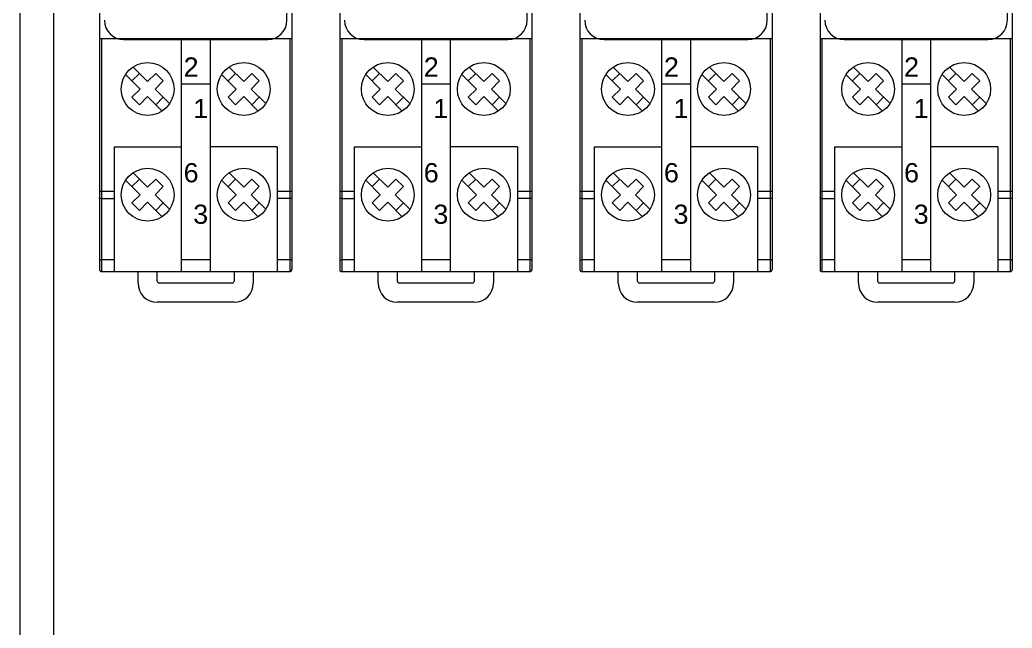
# Model space of a CAD drawing. Header units: millimetres. Extents: x 4137 to 6698, y 1400 to 3585.
# Drawn here: x 5874.9 to 5978.2, y 2944.7 to 3008 of the extents above; entities that cross this region are included whole.
import ezdxf

# ---------------------------------------------------------------- set-up
doc = ezdxf.new("R2010")
doc.units = ezdxf.units.MM
doc.layers.add('000-PI-ORMAR', color=2, linetype='Continuous')
doc.layers.add('002-PI-Kabelska kanalica', color=150, linetype='Continuous')
doc.layers.add('000-SI-Oprema', color=30, linetype='Continuous', lineweight=0)
doc.styles.get("Standard").update_dxf_attribs({"font": 'arial.ttf'})

msp = doc.modelspace()

# ---------------------------------------------------------------- linework, layer by layer
at = {"layer": '000-PI-ORMAR', "color": 0, "linetype": 'ByBlock', "lineweight": 0}
msp.add_line((5874.95, 3405.78), (5874.95, 1515.78), dxfattribs=at)
at = {"layer": '000-SI-Oprema', "color": 0, "linetype": 'ByBlock', "lineweight": 0}
for p, q in [((5902.75, 3007.92), (5902.75, 3049.52)), ((5902.75, 3007.92), (5902.75, 3049.52)), ((5927.75, 3007.92), (5927.75, 3049.52)), ((5927.75, 3007.92), (5927.75, 3049.52)), ((5952.75, 3007.92), (5952.75, 3049.52)), ((5952.75, 3007.92), (5952.75, 3049.52)), ((5977.75, 3007.92), (5977.75, 3049.52)), ((5977.75, 3007.92), (5977.75, 3049.52)), ((5883.25, 3024.77), (5883.25, 2981.97)), ((5908.25, 3024.77), (5908.25, 2981.97)), ((5933.25, 3024.77), (5933.25, 2981.97)), ((5958.25, 3024.77), (5958.25, 2981.97)), ((5903.25, 3018.77), (5903.25, 2981.97)), ((5928.25, 3018.77), (5928.25, 2981.97)), ((5953.25, 3018.77), (5953.25, 2981.97)), ((5978.25, 3018.77), (5978.25, 2981.97)), ((5883.25, 3006.02), (5903.25, 3006.02)), ((5883.45, 3006.02), (5883.45, 2981.77)), ((5885.75, 3005.92), (5900.75, 3005.92)), ((5885.75, 3005.92), (5900.75, 3005.92)), ((5891.75, 3006.02), (5891.75, 2981.77)), ((5894.75, 3006.02), (5894.75, 2981.77)), ((5903.05, 3006.02), (5903.05, 2981.77)), ((5908.25, 3006.02), (5928.25, 3006.02)), ((5908.45, 3006.02), (5908.45, 2981.77)), ((5910.75, 3005.92), (5925.75, 3005.92)), ((5910.75, 3005.92), (5925.75, 3005.92)), ((5916.75, 3006.02), (5916.75, 2981.77)), ((5919.75, 3006.02), (5919.75, 2981.77)), ((5928.05, 3006.02), (5928.05, 2981.77)), ((5933.25, 3006.02), (5953.25, 3006.02)), ((5933.45, 3006.02), (5933.45, 2981.77)), ((5935.75, 3005.92), (5950.75, 3005.92)), ((5935.75, 3005.92), (5950.75, 3005.92)), ((5941.75, 3006.02), (5941.75, 2981.77)), ((5944.75, 3006.02), (5944.75, 2981.77)), ((5953.05, 3006.02), (5953.05, 2981.77)), ((5958.25, 3006.02), (5978.25, 3006.02)), ((5958.45, 3006.02), (5958.45, 2981.77)), ((5960.75, 3005.92), (5975.75, 3005.92)), ((5960.75, 3005.92), (5975.75, 3005.92)), ((5966.75, 3006.02), (5966.75, 2981.77)), ((5969.75, 3006.02), (5969.75, 2981.77)), ((5978.05, 3006.02), (5978.05, 2981.77)), ((5886.73, 3003.06), (5888.25, 3001.55)), ((5896.73, 3003.06), (5898.25, 3001.55)), ((5911.73, 3003.06), (5913.25, 3001.55)), ((5921.73, 3003.06), (5923.25, 3001.55)), ((5936.73, 3003.06), (5938.25, 3001.55)), ((5946.73, 3003.06), (5948.25, 3001.55)), ((5961.73, 3003.06), (5963.25, 3001.55)), ((5971.73, 3003.06), (5973.25, 3001.55)), ((5885.95, 3002.28), (5887.47, 3000.77)), ((5886.62, 3001.62), (5887.4, 3002.39)), ((5888.25, 3001.55), (5889.1, 3002.39)), ((5889.1, 3002.39), (5889.87, 3001.62)), ((5895.95, 3002.28), (5897.47, 3000.77)), ((5896.62, 3001.62), (5897.4, 3002.39)), ((5898.25, 3001.55), (5899.1, 3002.39)), ((5899.1, 3002.39), (5899.87, 3001.62)), ((5910.95, 3002.28), (5912.47, 3000.77)), ((5911.62, 3001.62), (5912.4, 3002.39)), ((5913.25, 3001.55), (5914.1, 3002.39)), ((5914.1, 3002.39), (5914.87, 3001.62)), ((5920.95, 3002.28), (5922.47, 3000.77)), ((5921.62, 3001.62), (5922.4, 3002.39)), ((5923.25, 3001.55), (5924.1, 3002.39)), ((5924.1, 3002.39), (5924.87, 3001.62)), ((5935.95, 3002.28), (5937.47, 3000.77)), ((5936.62, 3001.62), (5937.4, 3002.39)), ((5938.25, 3001.55), (5939.1, 3002.39)), ((5939.1, 3002.39), (5939.87, 3001.62)), ((5945.95, 3002.28), (5947.47, 3000.77)), ((5946.62, 3001.62), (5947.4, 3002.39)), ((5948.25, 3001.55), (5949.1, 3002.39)), ((5949.1, 3002.39), (5949.87, 3001.62)), ((5960.95, 3002.28), (5962.47, 3000.77)), ((5961.62, 3001.62), (5962.4, 3002.39)), ((5963.25, 3001.55), (5964.1, 3002.39)), ((5964.1, 3002.39), (5964.87, 3001.62)), ((5970.95, 3002.28), (5972.47, 3000.77)), ((5971.62, 3001.62), (5972.4, 3002.39)), ((5973.25, 3001.55), (5974.1, 3002.39)), ((5974.1, 3002.39), (5974.87, 3001.62)), ((5889.03, 3000.77), (5889.87, 3001.62)), ((5894.75, 3001.28), (5891.75, 3001.28)), ((5899.03, 3000.77), (5899.87, 3001.62)), ((5914.03, 3000.77), (5914.87, 3001.62)), ((5919.75, 3001.28), (5916.75, 3001.28)), ((5924.03, 3000.77), (5924.87, 3001.62)), ((5939.03, 3000.77), (5939.87, 3001.62)), ((5944.75, 3001.28), (5941.75, 3001.28)), ((5949.03, 3000.77), (5949.87, 3001.62)), ((5964.03, 3000.77), (5964.87, 3001.62)), ((5969.75, 3001.28), (5966.75, 3001.28)), ((5974.03, 3000.77), (5974.87, 3001.62)), ((5886.62, 2999.92), (5887.47, 3000.77)), ((5886.62, 2999.92), (5887.4, 2999.14)), ((5887.4, 2999.14), (5888.25, 2999.99)), ((5888.25, 2999.99), (5889.76, 2998.47)), ((5889.03, 3000.77), (5890.54, 2999.25)), ((5889.1, 2999.14), (5889.87, 2999.92)), ((5896.62, 2999.92), (5897.47, 3000.77)), ((5896.62, 2999.92), (5897.4, 2999.14)), ((5897.4, 2999.14), (5898.25, 2999.99)), ((5898.25, 2999.99), (5899.76, 2998.47)), ((5899.03, 3000.77), (5900.54, 2999.25)), ((5899.1, 2999.14), (5899.87, 2999.92)), ((5911.62, 2999.92), (5912.47, 3000.77)), ((5911.62, 2999.92), (5912.4, 2999.14)), ((5912.4, 2999.14), (5913.25, 2999.99)), ((5913.25, 2999.99), (5914.76, 2998.47)), ((5914.03, 3000.77), (5915.54, 2999.25)), ((5914.1, 2999.14), (5914.87, 2999.92)), ((5921.62, 2999.92), (5922.47, 3000.77)), ((5921.62, 2999.92), (5922.4, 2999.14)), ((5922.4, 2999.14), (5923.25, 2999.99)), ((5923.25, 2999.99), (5924.76, 2998.47)), ((5924.03, 3000.77), (5925.54, 2999.25)), ((5924.1, 2999.14), (5924.87, 2999.92)), ((5936.62, 2999.92), (5937.47, 3000.77)), ((5936.62, 2999.92), (5937.4, 2999.14)), ((5937.4, 2999.14), (5938.25, 2999.99)), ((5938.25, 2999.99), (5939.76, 2998.47)), ((5939.03, 3000.77), (5940.54, 2999.25)), ((5939.1, 2999.14), (5939.87, 2999.92)), ((5946.62, 2999.92), (5947.47, 3000.77)), ((5946.62, 2999.92), (5947.4, 2999.14)), ((5947.4, 2999.14), (5948.25, 2999.99)), ((5948.25, 2999.99), (5949.76, 2998.47)), ((5949.03, 3000.77), (5950.54, 2999.25)), ((5949.1, 2999.14), (5949.87, 2999.92)), ((5961.62, 2999.92), (5962.47, 3000.77)), ((5961.62, 2999.92), (5962.4, 2999.14)), ((5962.4, 2999.14), (5963.25, 2999.99)), ((5963.25, 2999.99), (5964.76, 2998.47)), ((5964.03, 3000.77), (5965.54, 2999.25)), ((5964.1, 2999.14), (5964.87, 2999.92)), ((5971.62, 2999.92), (5972.47, 3000.77)), ((5971.62, 2999.92), (5972.4, 2999.14)), ((5972.4, 2999.14), (5973.25, 2999.99)), ((5973.25, 2999.99), (5974.76, 2998.47)), ((5974.03, 3000.77), (5975.54, 2999.25)), ((5974.1, 2999.14), (5974.87, 2999.92)), ((5884.75, 2994.77), (5884.75, 2981.77)), ((5884.75, 2994.77), (5891.75, 2994.77)), ((5901.75, 2994.77), (5894.75, 2994.77)), ((5901.75, 2994.77), (5901.75, 2981.77)), ((5909.75, 2994.77), (5909.75, 2981.77)), ((5909.75, 2994.77), (5916.75, 2994.77)), ((5926.75, 2994.77), (5919.75, 2994.77)), ((5926.75, 2994.77), (5926.75, 2981.77)), ((5934.75, 2994.77), (5934.75, 2981.77)), ((5934.75, 2994.77), (5941.75, 2994.77)), ((5951.75, 2994.77), (5944.75, 2994.77)), ((5951.75, 2994.77), (5951.75, 2981.77)), ((5959.75, 2994.77), (5959.75, 2981.77)), ((5959.75, 2994.77), (5966.75, 2994.77)), ((5976.75, 2994.77), (5969.75, 2994.77)), ((5976.75, 2994.77), (5976.75, 2981.77)), ((5886.73, 2992.06), (5888.25, 2990.55)), ((5896.73, 2992.06), (5898.25, 2990.55)), ((5911.73, 2992.06), (5913.25, 2990.55)), ((5921.73, 2992.06), (5923.25, 2990.55)), ((5936.73, 2992.06), (5938.25, 2990.55)), ((5946.73, 2992.06), (5948.25, 2990.55)), ((5961.73, 2992.06), (5963.25, 2990.55)), ((5971.73, 2992.06), (5973.25, 2990.55)), ((5885.95, 2991.28), (5887.47, 2989.77)), ((5886.62, 2990.62), (5887.4, 2991.39)), ((5888.25, 2990.55), (5889.1, 2991.39)), ((5889.03, 2989.77), (5889.87, 2990.62)), ((5889.1, 2991.39), (5889.87, 2990.62)), ((5895.95, 2991.28), (5897.47, 2989.77)), ((5896.62, 2990.62), (5897.4, 2991.39)), ((5898.25, 2990.55), (5899.1, 2991.39)), ((5899.03, 2989.77), (5899.87, 2990.62)), ((5899.1, 2991.39), (5899.87, 2990.62)), ((5910.95, 2991.28), (5912.47, 2989.77)), ((5911.62, 2990.62), (5912.4, 2991.39)), ((5913.25, 2990.55), (5914.1, 2991.39)), ((5914.03, 2989.77), (5914.87, 2990.62)), ((5914.1, 2991.39), (5914.87, 2990.62)), ((5920.95, 2991.28), (5922.47, 2989.77)), ((5921.62, 2990.62), (5922.4, 2991.39)), ((5923.25, 2990.55), (5924.1, 2991.39)), ((5924.03, 2989.77), (5924.87, 2990.62)), ((5924.1, 2991.39), (5924.87, 2990.62)), ((5935.95, 2991.28), (5937.47, 2989.77)), ((5936.62, 2990.62), (5937.4, 2991.39)), ((5938.25, 2990.55), (5939.1, 2991.39)), ((5939.03, 2989.77), (5939.87, 2990.62)), ((5939.1, 2991.39), (5939.87, 2990.62)), ((5945.95, 2991.28), (5947.47, 2989.77)), ((5946.62, 2990.62), (5947.4, 2991.39)), ((5948.25, 2990.55), (5949.1, 2991.39)), ((5949.03, 2989.77), (5949.87, 2990.62)), ((5949.1, 2991.39), (5949.87, 2990.62)), ((5960.95, 2991.28), (5962.47, 2989.77)), ((5961.62, 2990.62), (5962.4, 2991.39)), ((5963.25, 2990.55), (5964.1, 2991.39)), ((5964.03, 2989.77), (5964.87, 2990.62)), ((5964.1, 2991.39), (5964.87, 2990.62)), ((5970.95, 2991.28), (5972.47, 2989.77)), ((5971.62, 2990.62), (5972.4, 2991.39)), ((5973.25, 2990.55), (5974.1, 2991.39)), ((5974.03, 2989.77), (5974.87, 2990.62)), ((5974.1, 2991.39), (5974.87, 2990.62)), ((5883.25, 2990.14), (5884.75, 2990.14)), ((5886.62, 2988.92), (5887.47, 2989.77)), ((5889.03, 2989.77), (5890.54, 2988.25)), ((5896.62, 2988.92), (5897.47, 2989.77)), ((5899.03, 2989.77), (5900.54, 2988.25)), ((5901.75, 2990.14), (5903.25, 2990.14)), ((5908.25, 2990.14), (5909.75, 2990.14)), ((5911.62, 2988.92), (5912.47, 2989.77)), ((5914.03, 2989.77), (5915.54, 2988.25)), ((5921.62, 2988.92), (5922.47, 2989.77)), ((5924.03, 2989.77), (5925.54, 2988.25)), ((5926.75, 2990.14), (5928.25, 2990.14)), ((5933.25, 2990.14), (5934.75, 2990.14)), ((5936.62, 2988.92), (5937.47, 2989.77)), ((5939.03, 2989.77), (5940.54, 2988.25)), ((5946.62, 2988.92), (5947.47, 2989.77)), ((5949.03, 2989.77), (5950.54, 2988.25)), ((5951.75, 2990.14), (5953.25, 2990.14)), ((5958.25, 2990.14), (5959.75, 2990.14)), ((5961.62, 2988.92), (5962.47, 2989.77)), ((5964.03, 2989.77), (5965.54, 2988.25)), ((5971.62, 2988.92), (5972.47, 2989.77)), ((5974.03, 2989.77), (5975.54, 2988.25)), ((5976.75, 2990.14), (5978.25, 2990.14)), ((5883.45, 2989.36), (5884.75, 2989.36)), ((5886.62, 2988.92), (5887.4, 2988.14)), ((5887.4, 2988.14), (5888.25, 2988.99)), ((5888.25, 2988.99), (5889.76, 2987.47)), ((5889.1, 2988.14), (5889.87, 2988.92)), ((5896.62, 2988.92), (5897.4, 2988.14)), ((5897.4, 2988.14), (5898.25, 2988.99)), ((5898.25, 2988.99), (5899.76, 2987.47)), ((5899.1, 2988.14), (5899.87, 2988.92)), ((5903.05, 2989.36), (5901.75, 2989.36)), ((5908.45, 2989.36), (5909.75, 2989.36)), ((5911.62, 2988.92), (5912.4, 2988.14)), ((5912.4, 2988.14), (5913.25, 2988.99)), ((5913.25, 2988.99), (5914.76, 2987.47)), ((5914.1, 2988.14), (5914.87, 2988.92)), ((5921.62, 2988.92), (5922.4, 2988.14)), ((5922.4, 2988.14), (5923.25, 2988.99)), ((5923.25, 2988.99), (5924.76, 2987.47)), ((5924.1, 2988.14), (5924.87, 2988.92)), ((5928.05, 2989.36), (5926.75, 2989.36)), ((5933.45, 2989.36), (5934.75, 2989.36)), ((5936.62, 2988.92), (5937.4, 2988.14)), ((5937.4, 2988.14), (5938.25, 2988.99)), ((5938.25, 2988.99), (5939.76, 2987.47)), ((5939.1, 2988.14), (5939.87, 2988.92)), ((5946.62, 2988.92), (5947.4, 2988.14)), ((5947.4, 2988.14), (5948.25, 2988.99)), ((5948.25, 2988.99), (5949.76, 2987.47)), ((5949.1, 2988.14), (5949.87, 2988.92)), ((5953.05, 2989.36), (5951.75, 2989.36)), ((5958.45, 2989.36), (5959.75, 2989.36)), ((5961.62, 2988.92), (5962.4, 2988.14)), ((5962.4, 2988.14), (5963.25, 2988.99)), ((5963.25, 2988.99), (5964.76, 2987.47)), ((5964.1, 2988.14), (5964.87, 2988.92)), ((5971.62, 2988.92), (5972.4, 2988.14)), ((5972.4, 2988.14), (5973.25, 2988.99)), ((5973.25, 2988.99), (5974.76, 2987.47)), ((5974.1, 2988.14), (5974.87, 2988.92)), ((5978.05, 2989.36), (5976.75, 2989.36)), ((5884.75, 2982.98), (5883.45, 2982.98)), ((5894.75, 2982.98), (5891.75, 2982.98)), ((5903.05, 2982.98), (5901.75, 2982.98)), ((5909.75, 2982.98), (5908.45, 2982.98)), ((5919.75, 2982.98), (5916.75, 2982.98)), ((5928.05, 2982.98), (5926.75, 2982.98)), ((5934.75, 2982.98), (5933.45, 2982.98)), ((5944.75, 2982.98), (5941.75, 2982.98)), ((5953.05, 2982.98), (5951.75, 2982.98)), ((5959.75, 2982.98), (5958.45, 2982.98)), ((5969.75, 2982.98), (5966.75, 2982.98)), ((5978.05, 2982.98), (5976.75, 2982.98)), ((5887.25, 2980.57), (5887.25, 2981.77)), ((5889.25, 2980.77), (5889.25, 2981.77)), ((5897.25, 2981.77), (5897.25, 2980.77)), ((5899.25, 2981.77), (5899.25, 2980.57)), ((5912.25, 2980.57), (5912.25, 2981.77)), ((5914.25, 2980.77), (5914.25, 2981.77)), ((5922.25, 2981.77), (5922.25, 2980.77)), ((5924.25, 2981.77), (5924.25, 2980.57)), ((5937.25, 2980.57), (5937.25, 2981.77)), ((5939.25, 2980.77), (5939.25, 2981.77)), ((5947.25, 2981.77), (5947.25, 2980.77)), ((5949.25, 2981.77), (5949.25, 2980.57)), ((5962.25, 2980.57), (5962.25, 2981.77)), ((5964.25, 2980.77), (5964.25, 2981.77)), ((5972.25, 2981.77), (5972.25, 2980.77)), ((5974.25, 2981.77), (5974.25, 2980.57)), ((5897.05, 2980.57), (5889.45, 2980.57)), ((5922.05, 2980.57), (5914.45, 2980.57)), ((5947.05, 2980.57), (5939.45, 2980.57)), ((5972.05, 2980.57), (5964.45, 2980.57)), ((5897.25, 2978.57), (5889.25, 2978.57)), ((5922.25, 2978.57), (5914.25, 2978.57)), ((5947.25, 2978.57), (5939.25, 2978.57)), ((5972.25, 2978.57), (5964.25, 2978.57))]:
    msp.add_line(p, q, dxfattribs=at)
for points in [[(5883.45, 2989.36), (5883.42, 2989.36), (5883.4, 2989.36), (5883.37, 2989.37), (5883.35, 2989.37), (5883.33, 2989.38), (5883.31, 2989.38), (5883.29, 2989.39), (5883.27, 2989.4), (5883.26, 2989.41), (5883.25, 2989.42), (5883.25, 2989.43), (5883.25, 2989.44)], [(5903.25, 2989.44), (5903.25, 2989.43), (5903.24, 2989.42), (5903.23, 2989.41), (5903.22, 2989.4), (5903.21, 2989.39), (5903.19, 2989.38), (5903.17, 2989.38), (5903.15, 2989.37), (5903.12, 2989.37), (5903.1, 2989.36), (5903.07, 2989.36), (5903.05, 2989.36)], [(5908.45, 2989.36), (5908.42, 2989.36), (5908.4, 2989.36), (5908.37, 2989.37), (5908.35, 2989.37), (5908.33, 2989.38), (5908.31, 2989.38), (5908.29, 2989.39), (5908.27, 2989.4), (5908.26, 2989.41), (5908.25, 2989.42), (5908.25, 2989.43), (5908.25, 2989.44)], [(5928.25, 2989.44), (5928.25, 2989.43), (5928.24, 2989.42), (5928.23, 2989.41), (5928.22, 2989.4), (5928.21, 2989.39), (5928.19, 2989.38), (5928.17, 2989.38), (5928.15, 2989.37), (5928.12, 2989.37), (5928.1, 2989.36), (5928.07, 2989.36), (5928.05, 2989.36)], [(5933.45, 2989.36), (5933.42, 2989.36), (5933.4, 2989.36), (5933.37, 2989.37), (5933.35, 2989.37), (5933.33, 2989.38), (5933.31, 2989.38), (5933.29, 2989.39), (5933.27, 2989.4), (5933.26, 2989.41), (5933.25, 2989.42), (5933.25, 2989.43), (5933.25, 2989.44)], [(5953.25, 2989.44), (5953.25, 2989.43), (5953.24, 2989.42), (5953.23, 2989.41), (5953.22, 2989.4), (5953.21, 2989.39), (5953.19, 2989.38), (5953.17, 2989.38), (5953.15, 2989.37), (5953.12, 2989.37), (5953.1, 2989.36), (5953.07, 2989.36), (5953.05, 2989.36)], [(5958.45, 2989.36), (5958.42, 2989.36), (5958.4, 2989.36), (5958.37, 2989.37), (5958.35, 2989.37), (5958.33, 2989.38), (5958.31, 2989.38), (5958.29, 2989.39), (5958.27, 2989.4), (5958.26, 2989.41), (5958.25, 2989.42), (5958.25, 2989.43), (5958.25, 2989.44)], [(5978.25, 2989.44), (5978.25, 2989.43), (5978.24, 2989.42), (5978.23, 2989.41), (5978.22, 2989.4), (5978.21, 2989.39), (5978.19, 2989.38), (5978.17, 2989.38), (5978.15, 2989.37), (5978.12, 2989.37), (5978.1, 2989.36), (5978.07, 2989.36), (5978.05, 2989.36)], [(5883.25, 2983.06), (5883.25, 2983.05), (5883.25, 2983.04), (5883.26, 2983.03), (5883.27, 2983.02), (5883.29, 2983.01), (5883.31, 2983.01), (5883.33, 2983), (5883.35, 2982.99), (5883.37, 2982.99), (5883.4, 2982.99), (5883.42, 2982.98), (5883.45, 2982.98)], [(5903.05, 2982.98), (5903.07, 2982.98), (5903.1, 2982.99), (5903.12, 2982.99), (5903.15, 2982.99), (5903.17, 2983), (5903.19, 2983.01), (5903.21, 2983.01), (5903.22, 2983.02), (5903.23, 2983.03), (5903.24, 2983.04), (5903.25, 2983.05), (5903.25, 2983.06)], [(5908.25, 2983.06), (5908.25, 2983.05), (5908.25, 2983.04), (5908.26, 2983.03), (5908.27, 2983.02), (5908.29, 2983.01), (5908.31, 2983.01), (5908.33, 2983), (5908.35, 2982.99), (5908.37, 2982.99), (5908.4, 2982.99), (5908.42, 2982.98), (5908.45, 2982.98)], [(5928.05, 2982.98), (5928.07, 2982.98), (5928.1, 2982.99), (5928.12, 2982.99), (5928.15, 2982.99), (5928.17, 2983), (5928.19, 2983.01), (5928.21, 2983.01), (5928.22, 2983.02), (5928.23, 2983.03), (5928.24, 2983.04), (5928.25, 2983.05), (5928.25, 2983.06)], [(5933.25, 2983.06), (5933.25, 2983.05), (5933.25, 2983.04), (5933.26, 2983.03), (5933.27, 2983.02), (5933.29, 2983.01), (5933.31, 2983.01), (5933.33, 2983), (5933.35, 2982.99), (5933.37, 2982.99), (5933.4, 2982.99), (5933.42, 2982.98), (5933.45, 2982.98)], [(5953.05, 2982.98), (5953.07, 2982.98), (5953.1, 2982.99), (5953.12, 2982.99), (5953.15, 2982.99), (5953.17, 2983), (5953.19, 2983.01), (5953.21, 2983.01), (5953.22, 2983.02), (5953.23, 2983.03), (5953.24, 2983.04), (5953.25, 2983.05), (5953.25, 2983.06)], [(5958.25, 2983.06), (5958.25, 2983.05), (5958.25, 2983.04), (5958.26, 2983.03), (5958.27, 2983.02), (5958.29, 2983.01), (5958.31, 2983.01), (5958.33, 2983), (5958.35, 2982.99), (5958.37, 2982.99), (5958.4, 2982.99), (5958.42, 2982.98), (5958.45, 2982.98)], [(5978.05, 2982.98), (5978.07, 2982.98), (5978.1, 2982.99), (5978.12, 2982.99), (5978.15, 2982.99), (5978.17, 2983), (5978.19, 2983.01), (5978.21, 2983.01), (5978.22, 2983.02), (5978.23, 2983.03), (5978.24, 2983.04), (5978.25, 2983.05), (5978.25, 2983.06)]]:
    msp.add_lwpolyline(points, dxfattribs=at)
at = {"layer": '000-SI-Oprema', "color": 0, "linetype": 'ByBlock', "lineweight": 0, "ltscale": 0.25}
for points in [[(5883.41, 2981.77), (5903.05, 2981.77)], [(5908.41, 2981.77), (5928.05, 2981.77)], [(5933.41, 2981.77), (5953.05, 2981.77)], [(5958.41, 2981.77), (5978.05, 2981.77)]]:
    msp.add_lwpolyline(points, dxfattribs=at)
at = {"layer": '000-SI-Oprema', "color": 0, "linetype": 'ByBlock', "lineweight": 0}
for centre in [(5888.25, 3000.77), (5898.25, 3000.77), (5913.25, 3000.77), (5923.25, 3000.77), (5938.25, 3000.77), (5948.25, 3000.77), (5963.25, 3000.77), (5973.25, 3000.77), (5888.25, 2989.77), (5898.25, 2989.77), (5913.25, 2989.77), (5923.25, 2989.77), (5938.25, 2989.77), (5948.25, 2989.77), (5963.25, 2989.77), (5973.25, 2989.77)]:
    msp.add_circle(centre, 2.75, dxfattribs=at)
for centre, radius, start, end in [((5885.75, 3007.92), 2, 180, 270), ((5885.75, 3007.92), 2, 180, 270), ((5900.75, 3007.92), 2, 270, 0), ((5900.75, 3007.92), 2, 270, 0), ((5910.75, 3007.92), 2, 180, 270), ((5910.75, 3007.92), 2, 180, 270), ((5925.75, 3007.92), 2, 270, 0), ((5925.75, 3007.92), 2, 270, 0), ((5935.75, 3007.92), 2, 180, 270), ((5935.75, 3007.92), 2, 180, 270), ((5950.75, 3007.92), 2, 270, 0), ((5950.75, 3007.92), 2, 270, 0), ((5960.75, 3007.92), 2, 180, 270), ((5960.75, 3007.92), 2, 180, 270), ((5975.75, 3007.92), 2, 270, 0), ((5975.75, 3007.92), 2, 270, 0), ((5883.45, 2981.97), 0.2, 180, 270), ((5903.05, 2981.97), 0.2, 270, 0), ((5908.45, 2981.97), 0.2, 180, 270), ((5928.05, 2981.97), 0.2, 270, 0), ((5933.45, 2981.97), 0.2, 180, 270), ((5953.05, 2981.97), 0.2, 270, 0), ((5958.45, 2981.97), 0.2, 180, 270), ((5978.05, 2981.97), 0.2, 270, 0), ((5889.25, 2980.57), 2, 180, 270), ((5889.45, 2980.77), 0.2, 180, 270), ((5897.05, 2980.77), 0.2, 270, 0), ((5897.25, 2980.57), 2, 270, 0), ((5914.25, 2980.57), 2, 180, 270), ((5914.45, 2980.77), 0.2, 180, 270), ((5922.05, 2980.77), 0.2, 270, 0), ((5922.25, 2980.57), 2, 270, 0), ((5939.25, 2980.57), 2, 180, 270), ((5939.45, 2980.77), 0.2, 180, 270), ((5947.05, 2980.77), 0.2, 270, 0), ((5947.25, 2980.57), 2, 270, 0), ((5964.25, 2980.57), 2, 180, 270), ((5964.45, 2980.77), 0.2, 180, 270), ((5972.05, 2980.77), 0.2, 270, 0), ((5972.25, 2980.57), 2, 270, 0)]:
    msp.add_arc(centre, radius, start, end, dxfattribs=at)
at = {"layer": '002-PI-Kabelska kanalica', "color": 0, "linetype": 'ByBlock', "lineweight": 0}
msp.add_line((5878.45, 3405.78), (5878.45, 1635.78), dxfattribs=at)

# ---------------------------------------------------------------- texts
at = {"layer": '000-SI-Oprema', "color": 0, "linetype": 'ByBlock', "lineweight": 0, "char_height": 1.9995, "width": 2.5471}
for s, insert, attachment_point in [('{\\fArial|b0|i0|c0|p34;2}', (5892, 3004.06), 1), ('{\\fArial|b0|i0|c0|p34;2}', (5917, 3004.06), 1), ('{\\fArial|b0|i0|c0|p34;2}', (5942, 3004.06), 1), ('{\\fArial|b0|i0|c0|p34;2}', (5967, 3004.06), 1), ('{\\fArial|b0|i0|c0|p34;1}', (5894.55, 2999.74), 3), ('{\\fArial|b0|i0|c0|p34;1}', (5919.55, 2999.74), 3), ('{\\fArial|b0|i0|c0|p34;1}', (5944.55, 2999.74), 3), ('{\\fArial|b0|i0|c0|p34;1}', (5969.55, 2999.74), 3), ('{\\fArial|b0|i0|c0|p34;6}', (5892, 2993.06), 1), ('{\\fArial|b0|i0|c0|p34;6}', (5917, 2993.06), 1), ('{\\fArial|b0|i0|c0|p34;6}', (5942, 2993.06), 1), ('{\\fArial|b0|i0|c0|p34;6}', (5967, 2993.06), 1), ('{\\fArial|b0|i0|c0|p34;3}', (5894.55, 2988.74), 3), ('{\\fArial|b0|i0|c0|p34;3}', (5919.55, 2988.74), 3), ('{\\fArial|b0|i0|c0|p34;3}', (5944.55, 2988.74), 3), ('{\\fArial|b0|i0|c0|p34;3}', (5969.55, 2988.74), 3)]:
    msp.add_mtext(s, dxfattribs=dict(at, insert=insert, attachment_point=attachment_point))

doc.saveas('drawing.dxf')
